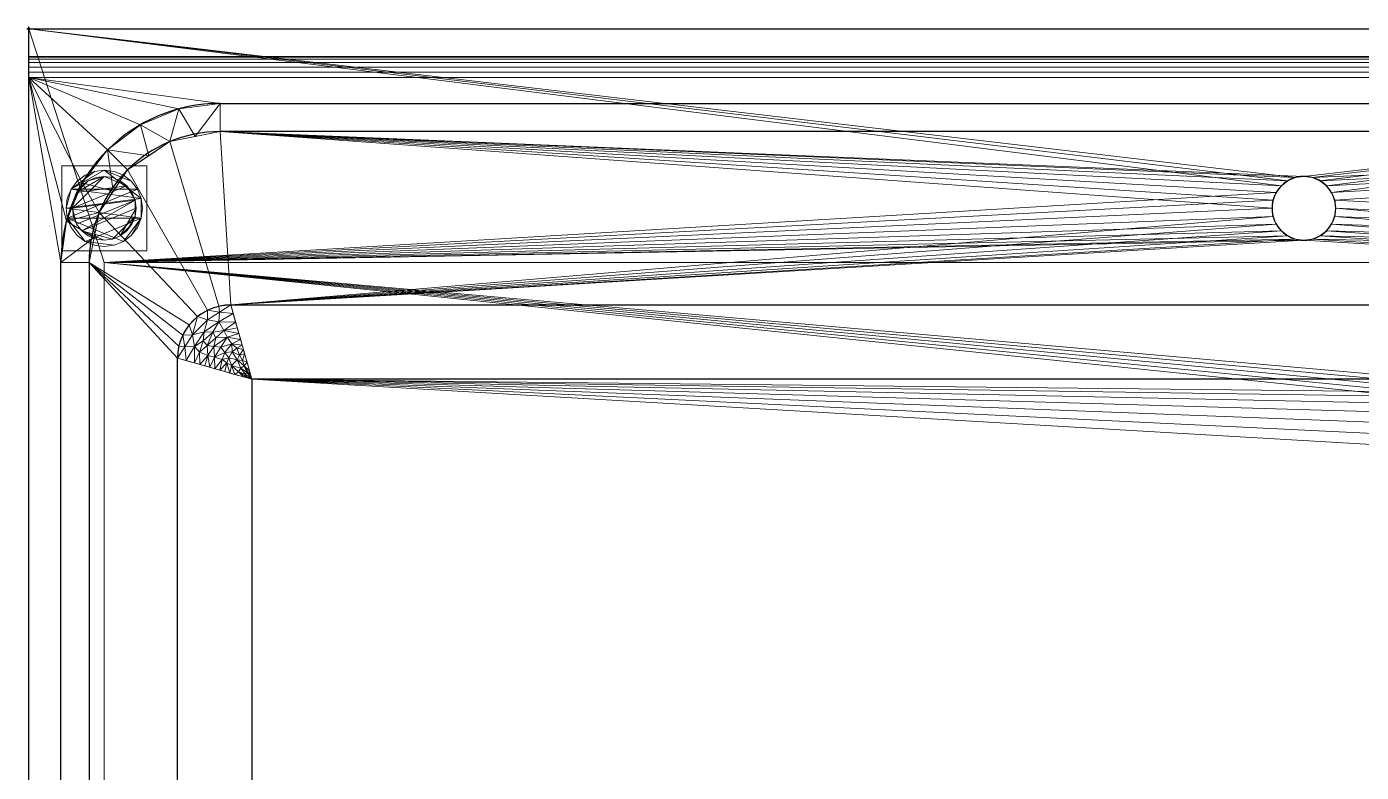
# Model space of a CAD drawing. Header units: millimetres. Extents: x -1 to 1201, y -701 to 1.
# Drawn here: x -1 to 627, y -350 to 1 of the extents above; entities that cross this region are included whole.
import ezdxf

# ---------------------------------------------------------------- set-up
doc = ezdxf.new("R2010")
doc.units = ezdxf.units.MM
doc.header["$PDMODE"] = 34
for name, color, linetype in [('IQ_200_2D', 1, 'Continuous'), ('IQ_200_3D', 1, 'Continuous'), ('IQ_204_2D', 7, 'Continuous'), ('IQ_INS_3D', 3, 'Continuous')]:
    doc.layers.add(name, color=color, linetype=linetype)

msp = doc.modelspace()

# ---------------------------------------------------------------- linework, layer by layer
at = {"layer": 'IQ_200_2D'}
for p, q in [((0, 0), (1200, 0)), ((0, -700), (0, 0))]:
    msp.add_line(p, q, dxfattribs=at)
at = {"layer": 'IQ_204_2D'}
for p, q in [((0, -13), (1200, -13)), ((90, -35.11), (1110, -35.11)), ((1110, -48.39), (90, -48.39)), ((15.11, -610), (15.11, -110)), ((28.39, -110), (28.39, -610)), ((95, -130), (1105, -130)), ((70, -605), (70, -155)), ((1095, -165), (105, -165)), ((105, -165), (105, -595))]:
    msp.add_line(p, q, dxfattribs=at)
for centre, radius, start, end in [((90, -110), 74.89, 90, 180), ((90, -110), 61.61, 90, 180), ((600, -84.5), 15, 360, 180), ((600, -84.5), 15, 180, 360), ((95, -155), 25, 90, 180)]:
    msp.add_arc(centre, radius, start, end, dxfattribs=at)
at = {"layer": 'IQ_INS_3D'}
msp.add_point((0, 0), dxfattribs=at)

# ---------------------------------------------------------------- meshes
at = {"layer": 'IQ_200_3D', "lineweight": 18}
mesh = msp.add_polyface(dxfattribs=at)
corners = [(0, -13, 1000), (0, 0, 1000), (0, 0, 850), (0, -700, 850), (0, -700, 900), (0, -23, 900), (0, -20.41, 900.34), (0, -18, 901.34), (0, -15.93, 902.93), (0, -14.34, 905), (0, -13.34, 907.41), (0, -13, 910)]
mesh.append_faces([[corners[k] for k in face] for face in [(6, 2, 5), (11, 2, 10)]], dxfattribs={"vtx0": -1, "vtx1": -1})
mesh.append_faces([[corners[k] for k in face] for face in [(2, 6, 7), (2, 7, 8)]], dxfattribs={"vtx0": -1, "vtx2": -1})
mesh.append_faces([[corners[k] for k in face] for face in [(9, 10, 2), (8, 9, 2)]], dxfattribs={"vtx1": -1, "vtx2": -1})
mesh.append_faces([[corners[k] for k in face] for face in [(3, 4, 5, 2)]], dxfattribs={"vtx2": -1})
mesh.append_faces([[corners[k] for k in face] for face in [(11, 0, 1, 2)]], dxfattribs={"vtx3": -1})
mesh = msp.add_polyface(dxfattribs=at)
corners = [(1200, 0, 850), (1200, -700, 850), (0, -700, 850), (0, 0, 850), (1164.5, -110, 850), (35.5, -110, 850), (35.5, -664.5, 850), (1164.5, -664.5, 850), (615, -84.5, 850), (614.49, -80.62, 850), (612.99, -77, 850), (610.61, -73.89, 850), (607.5, -71.51, 850), (603.88, -70.01, 850), (600, -69.5, 850), (596.12, -70.01, 850), (592.5, -71.51, 850), (589.39, -73.89, 850), (587.01, -77, 850), (585.51, -80.62, 850), (585, -84.5, 850), (585.51, -88.38, 850), (587.01, -92, 850), (589.39, -95.11, 850), (592.5, -97.49, 850), (596.12, -98.99, 850), (600, -99.5, 850), (603.88, -98.99, 850), (607.5, -97.49, 850), (610.61, -95.11, 850), (612.99, -92, 850), (614.49, -88.38, 850)]
mesh.append_faces([[corners[k] for k in face] for face in [(28, 4, 27), (9, 4, 8), (8, 4, 31), (24, 5, 23), (21, 5, 20), (25, 5, 24), (16, 3, 15), (20, 5, 19)]], dxfattribs={"vtx0": -1, "vtx1": -1})
mesh.append_faces([[corners[k] for k in face] for face in [(10, 0, 4, 9)]], dxfattribs={"vtx0": -1, "vtx1": -1, "vtx2": -1})
mesh.append_faces([[corners[k] for k in face] for face in [(1, 7, 4, 0), (4, 30, 31), (0, 13, 14), (5, 25, 26)]], dxfattribs={"vtx0": -1, "vtx2": -1})
mesh.append_faces([[corners[k] for k in face] for face in [(3, 17, 18, 5)]], dxfattribs={"vtx0": -1, "vtx2": -1, "vtx3": -1})
mesh.append_faces([[corners[k] for k in face] for face in [(29, 30, 4), (28, 29, 4), (10, 11, 0), (12, 13, 0), (11, 12, 0), (22, 23, 5), (21, 22, 5), (16, 17, 3), (18, 19, 5)]], dxfattribs={"vtx1": -1, "vtx2": -1})
mesh.append_faces([[corners[k] for k in face] for face in [(6, 7, 1, 2), (26, 27, 4, 5), (5, 6, 2, 3), (14, 15, 3, 0)]], dxfattribs={"vtx1": -1, "vtx3": -1})
mesh = msp.add_polyface(dxfattribs=at)
corners = [(1200, 0, 850), (0, 0, 850), (0, 0, 1000), (1200, 0, 1000)]
mesh.append_faces([[corners[k] for k in face] for face in [(0, 1, 2, 3)]])
mesh = msp.add_polyface(dxfattribs=at)
corners = [(1200, 0, 1000), (0, 0, 1000), (0, -13, 1000), (1200, -13, 1000)]
mesh.append_faces([[corners[k] for k in face] for face in [(0, 1, 2, 3)]])
mesh = msp.add_polyface(dxfattribs=at)
corners = [(1200, -13, 1000), (0, -13, 1000), (0, -13, 910), (1200, -13, 910)]
mesh.append_faces([[corners[k] for k in face] for face in [(0, 1, 2, 3)]])
mesh = msp.add_polyface(dxfattribs=at)
corners = [(1200, -23, 900), (1200, -20.41, 900.34), (1200, -18, 901.34), (1200, -15.93, 902.93), (1200, -14.34, 905), (1200, -13.34, 907.41), (1200, -13, 910), (0, -13, 910), (0, -13.34, 907.41), (0, -14.34, 905), (0, -15.93, 902.93), (0, -18, 901.34), (0, -20.41, 900.34), (0, -23, 900)]
mesh.append_faces([[corners[k] for k in face] for face in [(9, 4, 5, 8), (4, 9, 10, 3), (12, 1, 2, 11), (3, 10, 11, 2)]], dxfattribs={"vtx0": -1, "vtx2": -1})
mesh.append_faces([[corners[k] for k in face] for face in [(13, 0, 1, 12)]], dxfattribs={"vtx2": -1})
mesh.append_faces([[corners[k] for k in face] for face in [(5, 6, 7, 8)]], dxfattribs={"vtx3": -1})
mesh = msp.add_polyface(dxfattribs=at)
corners = [(1200, -700, 900), (1200, -23, 900), (0, -23, 900), (0, -700, 900), (90, -35.11, 900), (1110, -35.11, 900), (1129.38, -37.66, 900), (1147.44, -45.15, 900), (1162.95, -57.05, 900), (1174.85, -72.56, 900), (1182.34, -90.62, 900), (1184.89, -110, 900), (1184.89, -610, 900), (1182.34, -629.38, 900), (1174.85, -647.44, 900), (1162.95, -662.95, 900), (1147.44, -674.85, 900), (1129.38, -682.34, 900), (1110, -684.89, 900), (90, -684.89, 900), (70.62, -682.34, 900), (52.56, -674.85, 900), (37.05, -662.95, 900), (25.15, -647.44, 900), (17.66, -629.38, 900), (15.11, -610, 900), (15.11, -110, 900), (17.66, -90.62, 900), (25.15, -72.56, 900), (37.05, -57.05, 900), (52.56, -45.15, 900), (70.62, -37.66, 900)]
mesh.append_faces([[corners[k] for k in face] for face in [(9, 1, 8), (14, 0, 13), (31, 2, 30), (28, 2, 27), (21, 3, 20), (23, 3, 22)]], dxfattribs={"vtx0": -1, "vtx1": -1})
mesh.append_faces([[corners[k] for k in face] for face in [(1, 9, 10), (1, 11, 12, 0), (0, 14, 15), (0, 18, 19, 3), (2, 28, 29), (3, 23, 24)]], dxfattribs={"vtx0": -1, "vtx2": -1})
mesh.append_faces([[corners[k] for k in face] for face in [(10, 11, 1), (5, 6, 1), (7, 8, 1), (6, 7, 1), (12, 13, 0), (15, 16, 0), (17, 18, 0), (16, 17, 0), (31, 4, 2), (29, 30, 2), (26, 27, 2), (21, 22, 3), (19, 20, 3), (24, 25, 3)]], dxfattribs={"vtx1": -1, "vtx2": -1})
mesh.append_faces([[corners[k] for k in face] for face in [(4, 5, 1, 2), (25, 26, 2, 3)]], dxfattribs={"vtx1": -1, "vtx3": -1})
mesh = msp.add_polyface(dxfattribs=at)
corners = [(28.39, -110, 890), (33.08, -86.42, 890), (46.44, -66.44, 890), (66.42, -53.08, 890), (90, -48.39, 890), (90, -35.11, 900), (70.62, -37.66, 900), (52.56, -45.15, 900), (37.05, -57.05, 900), (25.15, -72.56, 900), (17.66, -90.62, 900), (15.11, -110, 900), (78.21, -50.74, 890), (56.43, -59.76, 890), (39.76, -76.43, 890), (30.74, -98.21, 890)]
mesh.append_faces([[corners[k] for k in face] for face in [(15, 11, 0)]], dxfattribs={"vtx0": -1})
mesh.append_faces([[corners[k] for k in face] for face in [(6, 12, 5), (13, 8, 2), (8, 13, 7), (9, 14, 8), (2, 8, 14)]], dxfattribs={"vtx0": -1, "vtx1": -1})
mesh.append_faces([[corners[k] for k in face] for face in [(3, 6, 7), (6, 3, 12), (15, 10, 11), (9, 1, 14)]], dxfattribs={"vtx0": -1, "vtx2": -1})
mesh.append_faces([[corners[k] for k in face] for face in [(4, 5, 12)]], dxfattribs={"vtx1": -1})
mesh.append_faces([[corners[k] for k in face] for face in [(13, 3, 7), (15, 1, 10), (9, 10, 1)]], dxfattribs={"vtx1": -1, "vtx2": -1})
mesh = msp.add_polyface(dxfattribs=at)
corners = [(1110, -48.39, 890), (1110, -35.11, 900), (90, -35.11, 900), (90, -48.39, 890)]
mesh.append_faces([[corners[k] for k in face] for face in [(0, 1, 2, 3)]])
mesh = msp.add_polyface(dxfattribs=at)
corners = [(1110, -48.39, 890), (90, -48.39, 890), (66.42, -53.08, 890), (46.44, -66.44, 890), (33.08, -86.42, 890), (28.39, -110, 890), (28.39, -610, 890), (33.08, -633.58, 890), (46.44, -653.56, 890), (66.42, -666.92, 890), (90, -671.61, 890), (1110, -671.61, 890), (1133.58, -666.92, 890), (1153.56, -653.56, 890), (1166.92, -633.58, 890), (1171.61, -610, 890), (1171.61, -110, 890), (1166.92, -86.42, 890), (1153.56, -66.44, 890), (1133.58, -53.08, 890), (95, -130, 890), (1105, -130, 890), (1110.57, -130.63, 890), (1115.85, -132.48, 890), (1120.59, -135.46, 890), (1124.55, -139.42, 890), (1127.53, -144.16, 890), (1129.37, -149.44, 890), (1130, -155, 890), (1130, -605, 890), (1129.37, -610.56, 890), (1127.53, -615.84, 890), (1124.55, -620.58, 890), (1120.59, -624.54, 890), (1115.85, -627.52, 890), (1110.57, -629.37, 890), (1105, -630, 890), (95, -630, 890), (89.44, -629.37, 890), (84.16, -627.53, 890), (79.42, -624.55, 890), (75.46, -620.59, 890), (72.48, -615.85, 890), (70.63, -610.57, 890), (70, -605, 890), (70, -155, 890), (70.63, -149.44, 890), (72.47, -144.16, 890), (75.45, -139.42, 890), (79.41, -135.46, 890), (84.15, -132.48, 890), (89.43, -130.63, 890), (585, -84.5, 890), (585.51, -80.62, 890), (587.01, -77, 890), (589.39, -73.89, 890), (592.5, -71.51, 890), (596.12, -70.01, 890), (600, -69.5, 890), (603.88, -70.01, 890), (607.5, -71.51, 890), (610.61, -73.89, 890), (612.99, -77, 890), (614.49, -80.62, 890), (615, -84.5, 890), (614.49, -88.38, 890), (612.99, -92, 890), (610.61, -95.11, 890), (607.5, -97.49, 890), (603.88, -98.99, 890), (600, -99.5, 890), (596.12, -98.99, 890), (592.5, -97.49, 890), (589.39, -95.11, 890), (587.01, -92, 890), (585.51, -88.38, 890)]
mesh.append_faces([[corners[k] for k in face] for face in [(30, 15, 29), (33, 13, 32), (19, 22, 18), (68, 21, 67), (40, 9, 39), (73, 20, 72), (54, 1, 53)]], dxfattribs={"vtx0": -1, "vtx1": -1})
mesh.append_faces([[corners[k] for k in face] for face in [(14, 31, 32, 13), (16, 27, 28, 15), (12, 34, 35, 11), (17, 23, 24, 16), (16, 24, 25), (16, 25, 26), (16, 26, 27), (23, 17, 18, 22), (0, 21, 22, 19), (21, 66, 67), (0, 59, 60), (0, 60, 61), (0, 61, 62), (21, 65, 66), (5, 48, 49, 4), (4, 49, 50, 3), (7, 42, 43, 6), (5, 46, 47), (6, 44, 45, 5), (5, 45, 46), (5, 47, 48), (20, 73, 74), (1, 57, 58), (1, 54, 55), (1, 55, 56), (1, 56, 57), (20, 74, 75), (3, 50, 51, 2), (1, 52, 53)]], dxfattribs={"vtx0": -1, "vtx2": -1})
mesh.append_faces([[corners[k] for k in face] for face in [(0, 63, 64, 21), (20, 75, 52, 1)]], dxfattribs={"vtx0": -1, "vtx2": -1, "vtx3": -1})
mesh.append_faces([[corners[k] for k in face] for face in [(11, 35, 36, 37)]], dxfattribs={"vtx0": -1, "vtx3": -1})
mesh.append_faces([[corners[k] for k in face] for face in [(28, 29, 15), (62, 63, 0), (64, 65, 21), (20, 21, 70), (68, 69, 21), (69, 70, 21), (43, 44, 6), (70, 71, 20), (71, 72, 20)]], dxfattribs={"vtx1": -1, "vtx2": -1})
mesh.append_faces([[corners[k] for k in face] for face in [(12, 13, 33, 34), (30, 31, 14, 15), (58, 59, 0, 1), (37, 38, 10, 11), (38, 39, 9, 10), (40, 41, 8, 9), (41, 42, 7, 8), (51, 20, 1, 2)]], dxfattribs={"vtx1": -1, "vtx3": -1})
mesh = msp.add_polyface(dxfattribs=at)
corners = [(15.5, -64.5, 850), (15.5, -104.5, 850), (55.5, -104.5, 850), (55.5, -64.5, 850)]
mesh.append_faces([[corners[k] for k in face] for face in [(0, 1, 2, 3)]])
mesh = msp.add_polyface(dxfattribs=at)
corners = [(55.5, -104.5, 75), (15.5, -104.5, 75), (15.5, -64.5, 75), (55.5, -64.5, 75)]
mesh.append_faces([[corners[k] for k in face] for face in [(0, 1, 2, 3)]])
mesh = msp.add_polyface(dxfattribs=at)
corners = [(55.5, -64.5, 850), (55.5, -64.5, 75), (15.5, -64.5, 75), (15.5, -64.5, 850)]
mesh.append_faces([[corners[k] for k in face] for face in [(0, 1, 2, 3)]])
mesh = msp.add_polyface(dxfattribs=at)
corners = [(15.5, -64.5, 850), (15.5, -64.5, 75), (15.5, -104.5, 75), (15.5, -104.5, 850)]
mesh.append_faces([[corners[k] for k in face] for face in [(0, 1, 2, 3)]])
mesh = msp.add_polyface(dxfattribs=at)
corners = [(17.5, -84.5, 5), (18.11, -89.16, 5), (19.91, -93.5, 5), (22.77, -97.23, 5), (26.5, -100.09, 5), (30.84, -101.89, 5), (35.5, -102.5, 5), (40.16, -101.89, 5), (44.5, -100.09, 5), (48.23, -97.23, 5), (51.09, -93.5, 5), (52.89, -89.16, 5), (53.5, -84.5, 5), (52.89, -79.84, 5), (51.09, -75.5, 5), (48.23, -71.77, 5), (44.5, -68.91, 5), (40.16, -67.11, 5), (35.5, -66.5, 5), (30.84, -67.11, 5), (26.5, -68.91, 5), (22.77, -71.77, 5), (19.91, -75.5, 5), (18.11, -79.84, 5)]
mesh.append_faces([[corners[k] for k in face] for face in [(11, 8, 9, 10)]], dxfattribs={"vtx0": -1})
mesh.append_faces([[corners[k] for k in face] for face in [(4, 7, 8, 11), (11, 0, 1, 4), (13, 18, 19, 22)]], dxfattribs={"vtx0": -1, "vtx2": -1, "vtx3": -1})
mesh.append_faces([[corners[k] for k in face] for face in [(0, 11, 12, 13)]], dxfattribs={"vtx0": -1, "vtx3": -1})
mesh.append_faces([[corners[k] for k in face] for face in [(2, 3, 4, 1), (16, 17, 18, 15)]], dxfattribs={"vtx2": -1})
mesh.append_faces([[corners[k] for k in face] for face in [(13, 14, 15, 18), (22, 23, 0, 13)]], dxfattribs={"vtx2": -1, "vtx3": -1})
mesh.append_faces([[corners[k] for k in face] for face in [(4, 5, 6, 7), (19, 20, 21, 22)]], dxfattribs={"vtx3": -1})
mesh = msp.add_polyface(dxfattribs=at)
corners = [(17.5, -84.5, 0), (18.11, -79.84, 0), (19.91, -75.5, 0), (22.77, -71.77, 0), (26.5, -68.91, 0), (30.84, -67.11, 0), (35.5, -66.5, 0), (40.16, -67.11, 0), (44.5, -68.91, 0), (48.23, -71.77, 0), (51.09, -75.5, 0), (52.89, -79.84, 0), (53.5, -84.5, 0), (52.89, -89.16, 0), (51.09, -93.5, 0), (48.23, -97.23, 0), (44.5, -100.09, 0), (40.16, -101.89, 0), (35.5, -102.5, 0), (30.84, -101.89, 0), (26.5, -100.09, 0), (22.77, -97.23, 0), (19.91, -93.5, 0), (18.11, -89.16, 0)]
mesh.append_faces([[corners[k] for k in face] for face in [(2, 0, 1), (15, 13, 14), (13, 11, 12)]], dxfattribs={"vtx0": -1})
mesh.append_faces([[corners[k] for k in face] for face in [(16, 23, 13, 15)]], dxfattribs={"vtx0": -1, "vtx1": -1, "vtx2": -1})
mesh.append_faces([[corners[k] for k in face] for face in [(2, 10, 23, 0)]], dxfattribs={"vtx0": -1, "vtx1": -1, "vtx3": -1})
mesh.append_faces([[corners[k] for k in face] for face in [(2, 5, 6)]], dxfattribs={"vtx0": -1, "vtx2": -1})
mesh.append_faces([[corners[k] for k in face] for face in [(23, 10, 11, 13), (23, 16, 17, 20)]], dxfattribs={"vtx0": -1, "vtx2": -1, "vtx3": -1})
mesh.append_faces([[corners[k] for k in face] for face in [(9, 10, 2, 6)]], dxfattribs={"vtx1": -1, "vtx2": -1, "vtx3": -1})
mesh.append_faces([[corners[k] for k in face] for face in [(3, 4, 5, 2), (18, 19, 20, 17)]], dxfattribs={"vtx2": -1})
mesh.append_faces([[corners[k] for k in face] for face in [(6, 7, 8, 9), (20, 21, 22, 23)]], dxfattribs={"vtx3": -1})
mesh = msp.add_polyface(dxfattribs=at)
corners = [(17.5, -84.5, 5), (18.11, -79.84, 5), (19.91, -75.5, 5), (22.77, -71.77, 5), (26.5, -68.91, 5), (30.84, -67.11, 5), (35.5, -66.5, 5), (40.16, -67.11, 5), (44.5, -68.91, 5), (48.23, -71.77, 5), (51.09, -75.5, 5), (52.89, -79.84, 5), (53.5, -84.5, 5), (53.5, -84.5, 0), (52.89, -79.84, 0), (51.09, -75.5, 0), (48.23, -71.77, 0), (44.5, -68.91, 0), (40.16, -67.11, 0), (35.5, -66.5, 0), (30.84, -67.11, 0), (26.5, -68.91, 0), (22.77, -71.77, 0), (19.91, -75.5, 0), (18.11, -79.84, 0), (17.5, -84.5, 0)]
mesh.append_faces([[corners[k] for k in face] for face in [(13, 14, 11, 12), (0, 1, 24, 25)]], dxfattribs={"vtx1": -1})
mesh.append_faces([[corners[k] for k in face] for face in [(14, 15, 10, 11), (16, 17, 8, 9), (15, 16, 9, 10), (17, 18, 7, 8), (6, 7, 18, 19), (19, 20, 5, 6), (20, 21, 4, 5), (22, 23, 2, 3), (21, 22, 3, 4), (23, 24, 1, 2)]], dxfattribs={"vtx1": -1, "vtx3": -1})
mesh = msp.add_polyface(dxfattribs=at)
corners = [(55.5, -104.5, 850), (55.5, -104.5, 75), (55.5, -64.5, 75), (55.5, -64.5, 850)]
mesh.append_faces([[corners[k] for k in face] for face in [(0, 1, 2, 3)]])
mesh = msp.add_polyface(dxfattribs=at)
corners = [(20.5, -84.5, 75), (21.01, -88.38, 75), (22.51, -92, 75), (24.89, -95.11, 75), (28, -97.49, 75), (31.62, -98.99, 75), (35.5, -99.5, 75), (39.38, -98.99, 75), (43, -97.49, 75), (46.11, -95.11, 75), (48.49, -92, 75), (49.99, -88.38, 75), (50.5, -84.5, 75), (49.99, -80.62, 75), (48.49, -77, 75), (46.11, -73.89, 75), (43, -71.51, 75), (39.38, -70.01, 75), (35.5, -69.5, 75), (31.62, -70.01, 75), (28, -71.51, 75), (24.89, -73.89, 75), (22.51, -77, 75), (21.01, -80.62, 75)]
mesh.append_faces([[corners[k] for k in face] for face in [(10, 8, 9), (22, 20, 21)]], dxfattribs={"vtx0": -1})
mesh.append_faces([[corners[k] for k in face] for face in [(7, 3, 6)]], dxfattribs={"vtx0": -1, "vtx1": -1})
mesh.append_faces([[corners[k] for k in face] for face in [(22, 15, 18, 20)]], dxfattribs={"vtx0": -1, "vtx1": -1, "vtx2": -1, "vtx3": -1})
mesh.append_faces([[corners[k] for k in face] for face in [(13, 2, 3, 12)]], dxfattribs={"vtx0": -1, "vtx2": -1})
mesh.append_faces([[corners[k] for k in face] for face in [(3, 7, 8, 12)]], dxfattribs={"vtx0": -1, "vtx2": -1, "vtx3": -1})
mesh.append_faces([[corners[k] for k in face] for face in [(17, 18, 15, 16), (19, 20, 18)]], dxfattribs={"vtx1": -1})
mesh.append_faces([[corners[k] for k in face] for face in [(11, 12, 8, 10)]], dxfattribs={"vtx1": -1, "vtx2": -1})
mesh.append_faces([[corners[k] for k in face] for face in [(4, 5, 6, 3)]], dxfattribs={"vtx2": -1})
mesh.append_faces([[corners[k] for k in face] for face in [(0, 1, 2, 13), (13, 14, 15, 0), (22, 23, 0, 15)]], dxfattribs={"vtx2": -1, "vtx3": -1})
mesh = msp.add_polyface(dxfattribs=at)
corners = [(20.5, -84.5, 5), (21.01, -80.62, 5), (22.51, -77, 5), (24.89, -73.89, 5), (28, -71.51, 5), (31.62, -70.01, 5), (35.5, -69.5, 5), (39.38, -70.01, 5), (43, -71.51, 5), (46.11, -73.89, 5), (48.49, -77, 5), (49.99, -80.62, 5), (50.5, -84.5, 5), (49.99, -88.38, 5), (48.49, -92, 5), (46.11, -95.11, 5), (43, -97.49, 5), (39.38, -98.99, 5), (35.5, -99.5, 5), (31.62, -98.99, 5), (28, -97.49, 5), (24.89, -95.11, 5), (22.51, -92, 5), (21.01, -88.38, 5)]
mesh.append_faces([[corners[k] for k in face] for face in [(9, 6, 7, 8), (4, 2, 3), (15, 13, 14)]], dxfattribs={"vtx0": -1})
mesh.append_faces([[corners[k] for k in face] for face in [(18, 21, 17)]], dxfattribs={"vtx0": -1, "vtx1": -1})
mesh.append_faces([[corners[k] for k in face] for face in [(22, 0, 11, 21)]], dxfattribs={"vtx0": -1, "vtx1": -1, "vtx2": -1})
mesh.append_faces([[corners[k] for k in face] for face in [(0, 6, 9, 11), (21, 11, 13, 17)]], dxfattribs={"vtx0": -1, "vtx1": -1, "vtx2": -1, "vtx3": -1})
mesh.append_faces([[corners[k] for k in face] for face in [(23, 0, 22), (12, 13, 11)]], dxfattribs={"vtx1": -1})
mesh.append_faces([[corners[k] for k in face] for face in [(16, 17, 13, 15)]], dxfattribs={"vtx1": -1, "vtx2": -1})
mesh.append_faces([[corners[k] for k in face] for face in [(9, 10, 11)]], dxfattribs={"vtx2": -1})
mesh.append_faces([[corners[k] for k in face] for face in [(4, 5, 6, 2), (0, 1, 2, 6)]], dxfattribs={"vtx2": -1, "vtx3": -1})
mesh.append_faces([[corners[k] for k in face] for face in [(18, 19, 20, 21)]], dxfattribs={"vtx3": -1})
mesh = msp.add_polyface(dxfattribs=at)
corners = [(20.5, -84.5, 75), (21.01, -80.62, 75), (22.51, -77, 75), (24.89, -73.89, 75), (28, -71.51, 75), (31.62, -70.01, 75), (35.5, -69.5, 75), (39.38, -70.01, 75), (43, -71.51, 75), (46.11, -73.89, 75), (48.49, -77, 75), (49.99, -80.62, 75), (50.5, -84.5, 75), (50.5, -84.5, 5), (49.99, -80.62, 5), (48.49, -77, 5), (46.11, -73.89, 5), (43, -71.51, 5), (39.38, -70.01, 5), (35.5, -69.5, 5), (31.62, -70.01, 5), (28, -71.51, 5), (24.89, -73.89, 5), (22.51, -77, 5), (21.01, -80.62, 5), (20.5, -84.5, 5)]
mesh.append_faces([[corners[k] for k in face] for face in [(1, 24, 25, 0)]], dxfattribs={"vtx0": -1})
mesh.append_faces([[corners[k] for k in face] for face in [(8, 17, 18, 7), (9, 16, 17, 8), (7, 18, 19, 6), (15, 10, 11, 14), (5, 20, 21, 4), (4, 21, 22, 3), (2, 23, 24, 1), (3, 22, 23, 2), (20, 5, 6, 19)]], dxfattribs={"vtx0": -1, "vtx2": -1})
mesh.append_faces([[corners[k] for k in face] for face in [(13, 14, 11, 12)]], dxfattribs={"vtx1": -1})
mesh.append_faces([[corners[k] for k in face] for face in [(9, 10, 15, 16)]], dxfattribs={"vtx1": -1, "vtx3": -1})
mesh = msp.add_polyface(dxfattribs=at)
corners = [(585, -84.5, 890), (585, -84.5, 850), (585.51, -80.62, 850), (587.01, -77, 850), (589.39, -73.89, 850), (592.5, -71.51, 850), (596.12, -70.01, 850), (600, -69.5, 850), (603.88, -70.01, 850), (607.5, -71.51, 850), (610.61, -73.89, 850), (612.99, -77, 850), (614.49, -80.62, 850), (615, -84.5, 850), (615, -84.5, 890), (614.49, -80.62, 890), (612.99, -77, 890), (610.61, -73.89, 890), (607.5, -71.51, 890), (603.88, -70.01, 890), (600, -69.5, 890), (596.12, -70.01, 890), (592.5, -71.51, 890), (589.39, -73.89, 890), (587.01, -77, 890), (585.51, -80.62, 890)]
mesh.append_faces([[corners[k] for k in face] for face in [(1, 2, 25, 0)]], dxfattribs={"vtx1": -1})
mesh.append_faces([[corners[k] for k in face] for face in [(11, 12, 15, 16), (10, 11, 16, 17), (8, 9, 18, 19), (9, 10, 17, 18), (7, 8, 19, 20), (5, 6, 21, 22), (4, 5, 22, 23), (2, 3, 24, 25), (3, 4, 23, 24), (20, 21, 6, 7)]], dxfattribs={"vtx1": -1, "vtx3": -1})
mesh.append_faces([[corners[k] for k in face] for face in [(12, 13, 14, 15)]], dxfattribs={"vtx3": -1})
mesh = msp.add_polyface(dxfattribs=at)
corners = [(53.5, -84.5, 5), (52.89, -89.16, 5), (51.09, -93.5, 5), (48.23, -97.23, 5), (44.5, -100.09, 5), (40.16, -101.89, 5), (35.5, -102.5, 5), (30.84, -101.89, 5), (26.5, -100.09, 5), (22.77, -97.23, 5), (19.91, -93.5, 5), (18.11, -89.16, 5), (17.5, -84.5, 5), (17.5, -84.5, 0), (18.11, -89.16, 0), (19.91, -93.5, 0), (22.77, -97.23, 0), (26.5, -100.09, 0), (30.84, -101.89, 0), (35.5, -102.5, 0), (40.16, -101.89, 0), (44.5, -100.09, 0), (48.23, -97.23, 0), (51.09, -93.5, 0), (52.89, -89.16, 0), (53.5, -84.5, 0)]
mesh.append_faces([[corners[k] for k in face] for face in [(13, 14, 11, 12), (0, 1, 24, 25)]], dxfattribs={"vtx1": -1})
mesh.append_faces([[corners[k] for k in face] for face in [(14, 15, 10, 11), (16, 17, 8, 9), (15, 16, 9, 10), (17, 18, 7, 8), (6, 7, 18, 19), (19, 20, 5, 6), (20, 21, 4, 5), (22, 23, 2, 3), (21, 22, 3, 4), (23, 24, 1, 2)]], dxfattribs={"vtx1": -1, "vtx3": -1})
mesh = msp.add_polyface(dxfattribs=at)
corners = [(50.5, -84.5, 75), (49.99, -88.38, 75), (48.49, -92, 75), (46.11, -95.11, 75), (43, -97.49, 75), (39.38, -98.99, 75), (35.5, -99.5, 75), (31.62, -98.99, 75), (28, -97.49, 75), (24.89, -95.11, 75), (22.51, -92, 75), (21.01, -88.38, 75), (20.5, -84.5, 75), (20.5, -84.5, 5), (21.01, -88.38, 5), (22.51, -92, 5), (24.89, -95.11, 5), (28, -97.49, 5), (31.62, -98.99, 5), (35.5, -99.5, 5), (39.38, -98.99, 5), (43, -97.49, 5), (46.11, -95.11, 5), (48.49, -92, 5), (49.99, -88.38, 5), (50.5, -84.5, 5)]
mesh.append_faces([[corners[k] for k in face] for face in [(1, 24, 25, 0)]], dxfattribs={"vtx0": -1})
mesh.append_faces([[corners[k] for k in face] for face in [(11, 14, 15, 10), (10, 15, 16, 9), (8, 17, 18, 7), (9, 16, 17, 8), (7, 18, 19, 6), (5, 20, 21, 4), (4, 21, 22, 3), (2, 23, 24, 1), (3, 22, 23, 2), (20, 5, 6, 19)]], dxfattribs={"vtx0": -1, "vtx2": -1})
mesh.append_faces([[corners[k] for k in face] for face in [(12, 13, 14, 11)]], dxfattribs={"vtx2": -1})
mesh = msp.add_polyface(dxfattribs=at)
corners = [(585, -84.5, 850), (585, -84.5, 890), (585.51, -88.38, 890), (587.01, -92, 890), (589.39, -95.11, 890), (592.5, -97.49, 890), (596.12, -98.99, 890), (600, -99.5, 890), (603.88, -98.99, 890), (607.5, -97.49, 890), (610.61, -95.11, 890), (612.99, -92, 890), (614.49, -88.38, 890), (615, -84.5, 890), (615, -84.5, 850), (614.49, -88.38, 850), (612.99, -92, 850), (610.61, -95.11, 850), (607.5, -97.49, 850), (603.88, -98.99, 850), (600, -99.5, 850), (596.12, -98.99, 850), (592.5, -97.49, 850), (589.39, -95.11, 850), (587.01, -92, 850), (585.51, -88.38, 850)]
mesh.append_faces([[corners[k] for k in face] for face in [(2, 25, 0, 1)]], dxfattribs={"vtx0": -1})
mesh.append_faces([[corners[k] for k in face] for face in [(3, 24, 25, 2), (4, 23, 24, 3)]], dxfattribs={"vtx0": -1, "vtx2": -1})
mesh.append_faces([[corners[k] for k in face] for face in [(14, 15, 12, 13)]], dxfattribs={"vtx1": -1})
mesh.append_faces([[corners[k] for k in face] for face in [(20, 21, 6, 7), (4, 5, 22, 23), (21, 22, 5, 6), (18, 19, 8, 9), (17, 18, 9, 10), (15, 16, 11, 12), (16, 17, 10, 11), (7, 8, 19, 20)]], dxfattribs={"vtx1": -1, "vtx3": -1})
mesh = msp.add_polyface(dxfattribs=at)
corners = [(15.5, -104.5, 850), (15.5, -104.5, 75), (55.5, -104.5, 75), (55.5, -104.5, 850)]
mesh.append_faces([[corners[k] for k in face] for face in [(0, 1, 2, 3)]])
mesh = msp.add_polyface(dxfattribs=at)
corners = [(28.39, -110, 890), (15.11, -110, 900), (15.11, -610, 900), (28.39, -610, 890)]
mesh.append_faces([[corners[k] for k in face] for face in [(0, 1, 2, 3)]])
mesh = msp.add_polyface(dxfattribs=at)
corners = [(1164.5, -110, 480), (1164.5, -664.5, 480), (35.5, -664.5, 480), (35.5, -110, 480), (1050, -224, 480), (1053.88, -223.49, 480), (1057.5, -221.99, 480), (1060.61, -219.61, 480), (1062.99, -216.5, 480), (1064.49, -212.88, 480), (1065, -209, 480), (1064.49, -205.12, 480), (1062.99, -201.5, 480), (1060.61, -198.39, 480), (1057.5, -196.01, 480), (1053.88, -194.51, 480), (1050, -194, 480), (1046.12, -194.51, 480), (1042.5, -196.01, 480), (1039.39, -198.39, 480), (1037.01, -201.5, 480), (1035.51, -205.12, 480), (1035, -209, 480), (1035.51, -212.88, 480), (1037.01, -216.5, 480), (1039.39, -219.61, 480), (1042.5, -221.99, 480), (1046.12, -223.49, 480)]
mesh.append_faces([[corners[k] for k in face] for face in [(21, 3, 20), (13, 0, 12), (10, 0, 9), (5, 1, 4)]], dxfattribs={"vtx0": -1, "vtx1": -1})
mesh.append_faces([[corners[k] for k in face] for face in [(3, 21, 22), (3, 22, 23), (0, 17, 18), (2, 24, 25, 1), (1, 26, 27), (1, 25, 26), (1, 27, 4), (0, 13, 14), (0, 10, 11), (1, 7, 8, 0)]], dxfattribs={"vtx0": -1, "vtx2": -1})
mesh.append_faces([[corners[k] for k in face] for face in [(19, 20, 3), (15, 16, 0), (14, 15, 0), (11, 12, 0), (16, 17, 0), (6, 7, 1), (5, 6, 1), (8, 9, 0)]], dxfattribs={"vtx1": -1, "vtx2": -1})
mesh.append_faces([[corners[k] for k in face] for face in [(18, 19, 3, 0), (23, 24, 2, 3)]], dxfattribs={"vtx1": -1, "vtx3": -1})
mesh = msp.add_polyface(dxfattribs=at)
corners = [(35.5, -110, 480), (35.5, -110, 850), (1164.5, -110, 850), (1164.5, -110, 480)]
mesh.append_faces([[corners[k] for k in face] for face in [(0, 1, 2, 3)]])
mesh = msp.add_polyface(dxfattribs=at)
corners = [(35.5, -664.5, 480), (35.5, -664.5, 850), (35.5, -110, 850), (35.5, -110, 480)]
mesh.append_faces([[corners[k] for k in face] for face in [(0, 1, 2, 3)]])
mesh = msp.add_polyface(dxfattribs=at)
corners = [(105, -165, 520), (95, -130, 890), (89.43, -130.63, 890), (84.15, -132.48, 890), (79.41, -135.46, 890), (75.45, -139.42, 890), (72.47, -144.16, 890), (70.63, -149.44, 890), (70, -155, 890), (105, -165, 520), (105, -165, 520), (105, -165, 520), (105, -165, 520), (105, -165, 520), (105, -165, 520), (105, -165, 520), (100.41, -148.92, 690), (87.5, -160, 705), (78.04, -157.3, 805), (96.96, -162.7, 605), (102.7, -156.96, 605), (97.3, -138.04, 805), (99.74, -159.74, 590.31), (82.58, -142.58, 819.71), (103.85, -160.98, 562.5), (100.98, -163.85, 562.5), (74.02, -156.15, 847.5), (96.15, -134.02, 847.5), (102.65, -161.86, 557.25), (101.86, -162.65, 557.25), (76.97, -144.05, 852.75), (84.04, -136.97, 852.75), (98.85, -143.48, 747.5), (90.38, -149.89, 718.75), (92.23, -161.35, 655), (91.06, -155.73, 680), (95.63, -152, 672.58), (95.34, -158.51, 631.14), (101.4, -158.73, 589.69), (98.05, -155.83, 629.35), (101.55, -152.94, 647.5), (98.73, -161.4, 589.69), (77.99, -149.48, 820.32), (82.77, -158.65, 755), (83.98, -149.1, 770.52), (89.47, -137.99, 820.31), (91.69, -141.98, 776.25), (80.27, -152.23, 790.25), (82.02, -146.87, 797.71), (86.53, -142.83, 793.43), (88.02, -145.54, 764.47), (93.38, -145.12, 741.73), (87.12, -149.49, 744.05), (87.42, -154.57, 716.71), (84.25, -153.75, 748.39), (99.63, -146.2, 718.75), (95.59, -148.37, 704.37), (85.14, -159.32, 730), (80.41, -157.97, 780), (103.76, -162.46, 547.6), (102.46, -163.76, 547.6), (73.42, -149.67, 862.41), (89.67, -133.42, 862.4), (89.86, -160.68, 680), (92.23, -152.32, 690.11), (94.1, -154.85, 660.82), (93.13, -157.27, 655.55), (94.59, -162.03, 630), (100.53, -156.12, 616.74), (99.08, -153.65, 644.25), (100.98, -150.93, 668.75), (97.94, -150.28, 679.37), (98.07, -140.76, 776.25)]
mesh.append_faces([[corners[k] for k in face] for face in [(28, 29, 13), (60, 25, 9), (59, 28, 14), (29, 60, 11)]], dxfattribs={"vtx0": -1})
mesh.append_faces([[corners[k] for k in face] for face in [(8, 61, 7), (63, 35, 17), (20, 38, 24), (18, 42, 26), (43, 54, 58), (17, 53, 57), (7, 61, 6), (34, 66, 63), (67, 66, 34)]], dxfattribs={"vtx0": -1, "vtx1": -1})
mesh.append_faces([[corners[k] for k in face] for face in [(22, 28, 38), (26, 42, 61), (44, 48, 47), (37, 39, 65), (64, 36, 56), (64, 53, 35), (22, 41, 29), (38, 59, 24), (61, 30, 6), (4, 30, 31), (23, 45, 31), (67, 37, 66), (31, 30, 23), (29, 28, 22), (23, 30, 42), (21, 45, 46), (51, 33, 56), (18, 47, 42), (17, 35, 53), (65, 35, 66), (68, 38, 20), (64, 35, 65), (41, 22, 37), (22, 38, 39), (22, 39, 37), (69, 68, 40), (60, 29, 41), (68, 39, 38), (44, 50, 49), (47, 58, 54), (45, 49, 46), (50, 44, 52), (62, 31, 45), (50, 51, 46), (49, 48, 44), (23, 42, 48), (54, 44, 47), (47, 48, 42), (23, 48, 49), (23, 49, 45), (50, 46, 49), (32, 46, 51), (52, 51, 50), (36, 69, 71), (33, 51, 52), (33, 52, 53), (54, 52, 44), (64, 33, 53), (54, 57, 53), (54, 53, 52), (56, 55, 51), (28, 59, 38), (25, 60, 41), (30, 61, 42), (27, 62, 45), (31, 62, 3), (35, 63, 66), (33, 64, 56), (36, 64, 65), (36, 65, 39), (37, 65, 66), (41, 37, 19), (69, 39, 68), (69, 36, 39), (16, 56, 71), (70, 71, 69), (36, 71, 56)]], dxfattribs={"vtx0": -1, "vtx1": -1, "vtx2": -1})
mesh.append_faces([[corners[k] for k in face] for face in [(62, 27, 1), (56, 16, 55), (54, 43, 57), (47, 18, 58), (46, 32, 72)]], dxfattribs={"vtx0": -1, "vtx2": -1})
mesh.append_faces([[corners[k] for k in face] for face in [(0, 24, 59)]], dxfattribs={"vtx1": -1})
mesh.append_faces([[corners[k] for k in face] for face in [(4, 5, 30), (3, 4, 31), (5, 6, 30), (1, 2, 62), (19, 25, 41), (8, 26, 61), (2, 3, 62), (21, 27, 45), (40, 70, 69), (20, 40, 68), (72, 21, 46), (55, 32, 51), (67, 19, 37), (70, 16, 71)]], dxfattribs={"vtx1": -1, "vtx2": -1})
mesh = msp.add_polyface(dxfattribs=at)
corners = [(1095, -165, 520), (1105, -130, 890), (95, -130, 890), (105, -165, 520)]
mesh.append_faces([[corners[k] for k in face] for face in [(0, 1, 2, 3)]])
mesh = msp.add_polyface(dxfattribs=at)
corners = [(105, -165, 520), (70, -155, 890), (70, -605, 890), (105, -595, 520)]
mesh.append_faces([[corners[k] for k in face] for face in [(0, 1, 2, 3)]])
mesh = msp.add_polyface(dxfattribs=at)
corners = [(1095, -165, 520), (105, -165, 520), (105, -595, 520), (1095, -595, 520), (1050, -174, 520), (1059.06, -175.19, 520), (1067.5, -178.69, 520), (1074.75, -184.25, 520), (1080.31, -191.5, 520), (1083.81, -199.94, 520), (1085, -209, 520), (1083.81, -218.06, 520), (1080.31, -226.5, 520), (1074.75, -233.75, 520), (1067.5, -239.31, 520), (1059.06, -242.81, 520), (1050, -244, 520), (1040.94, -242.81, 520), (1032.5, -239.31, 520), (1025.25, -233.75, 520), (1019.69, -226.5, 520), (1016.19, -218.06, 520), (1015, -209, 520), (1016.19, -199.94, 520), (1019.69, -191.5, 520), (1025.25, -184.25, 520), (1032.5, -178.69, 520), (1040.94, -175.19, 520)]
mesh.append_faces([[corners[k] for k in face] for face in [(24, 1, 23), (8, 0, 7), (13, 3, 12)]], dxfattribs={"vtx0": -1, "vtx1": -1})
mesh.append_faces([[corners[k] for k in face] for face in [(1, 26, 27), (1, 24, 25), (1, 25, 26), (0, 4, 5), (0, 5, 6), (0, 8, 9), (3, 13, 14), (3, 14, 15), (0, 10, 11, 3)]], dxfattribs={"vtx0": -1, "vtx2": -1})
mesh.append_faces([[corners[k] for k in face] for face in [(22, 23, 1), (21, 22, 1), (17, 18, 3), (18, 19, 3), (16, 17, 3), (6, 7, 0), (9, 10, 0), (11, 12, 3), (15, 16, 3)]], dxfattribs={"vtx1": -1, "vtx2": -1})
mesh.append_faces([[corners[k] for k in face] for face in [(0, 1, 27, 4), (1, 2, 20, 21), (19, 20, 2, 3)]], dxfattribs={"vtx1": -1, "vtx3": -1})

doc.saveas('drawing.dxf')
